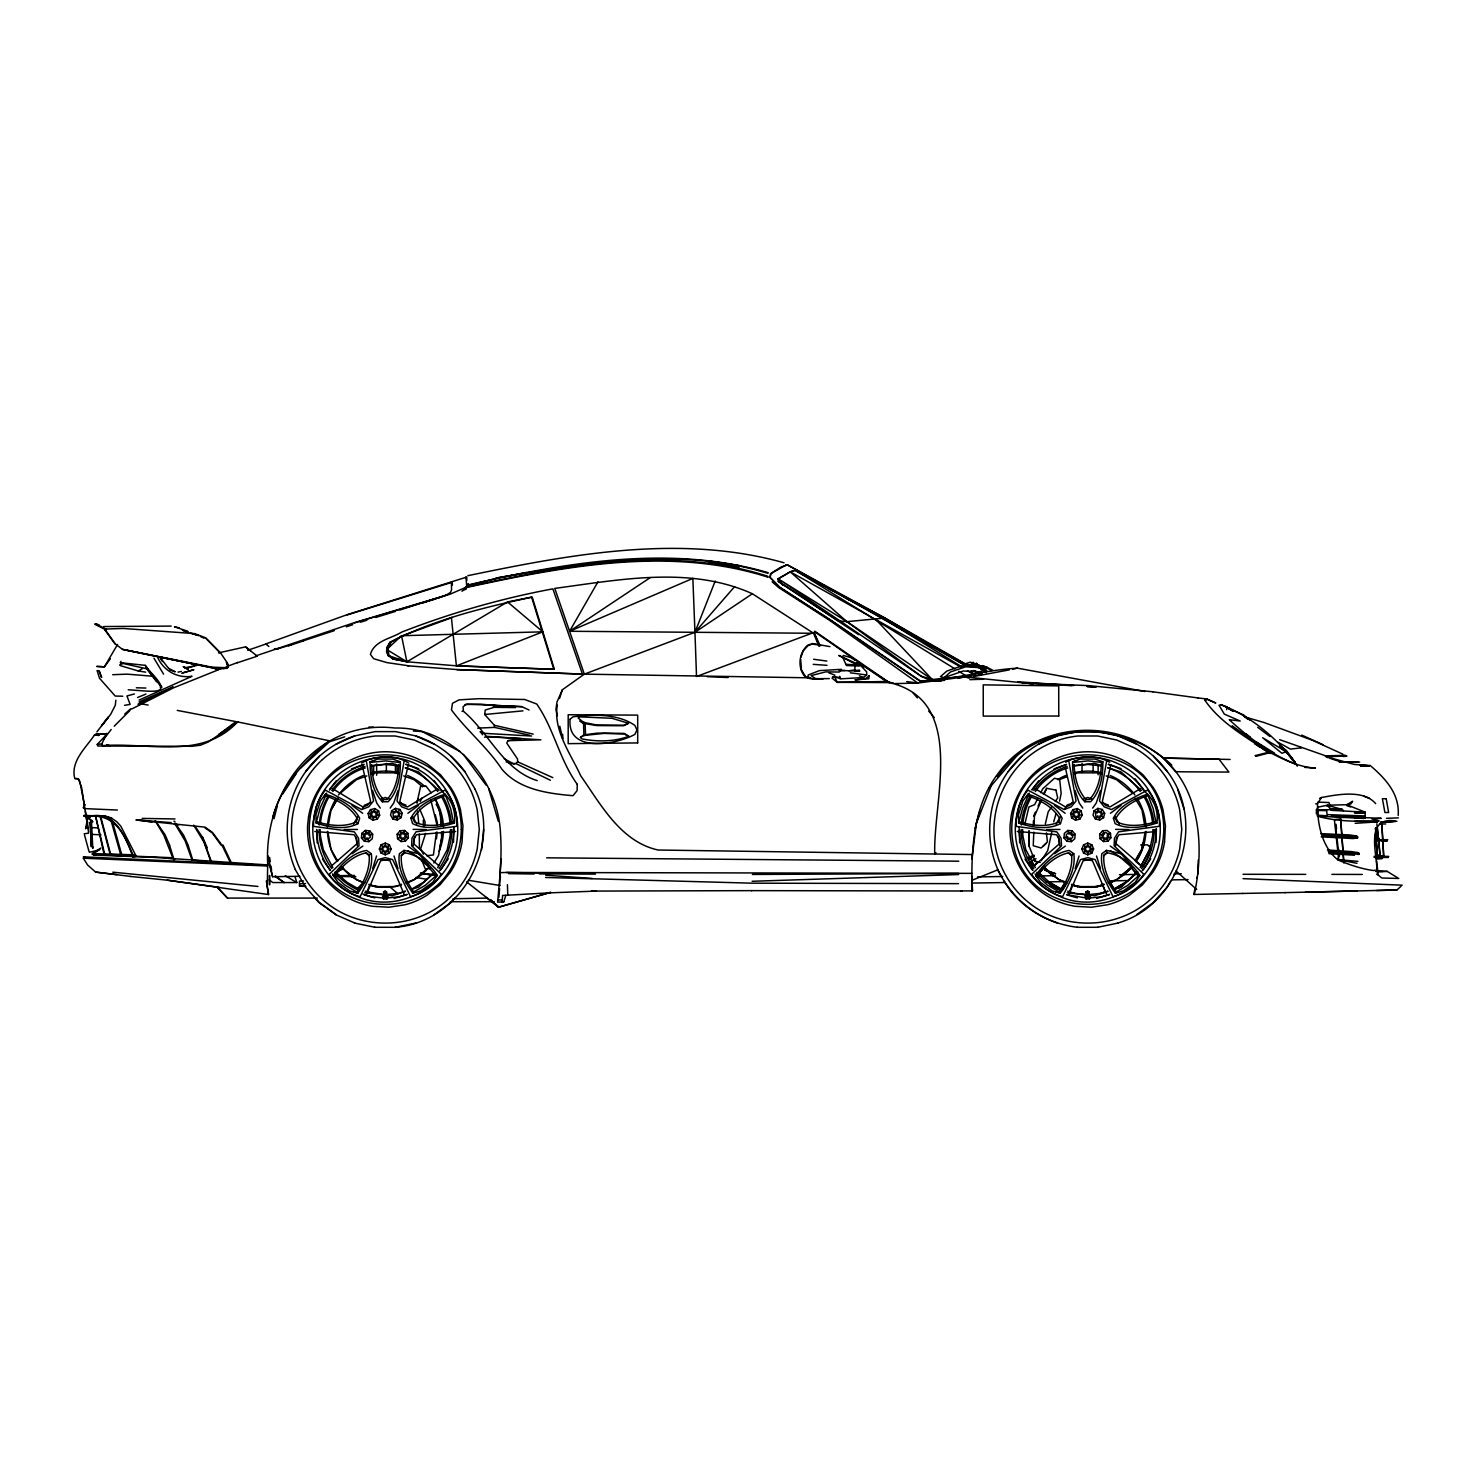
<?xml version="1.0" encoding="UTF-8"?>
<svg xmlns="http://www.w3.org/2000/svg" width="1476" height="1476" viewBox="0 0 1476 1476"><rect width="100%" height="100%" fill="white"/><g stroke="black" fill="none" stroke-linecap="round" stroke-linejoin="round"><path stroke-width="1.5" d="M385.273 847.021L385.273 843.091L381.103 844.807L379.369 848.995L381.103 853.091L385.273 854.807L389.369 853.091L391.085 848.995L389.369 844.807L385.273 843.091M395.42 773.442L395.42 764.42M842.538 656.802L846.412 665.528L859.327 666.063L838.811 655.436L859.143 664.79M972.038 890.914L972.057 882.759M1087.775 847.021L1087.775 843.091L1083.587 844.807L1081.871 848.995L1083.587 853.091L1087.775 854.807L1091.871 853.091L1093.587 848.995L1091.853 844.807L1087.775 843.091M1316.334 813.866L1316.426 809.881L1318.419 807.058L1327.311 805.232L1346.813 804.697L1350.817 803.977L1352.625 801.247L1346.758 804.752L1365.152 812.151L1365.152 817.962L1363.344 818.405L1317.681 816.173M1365.152 817.962L1363.344 818.405L1365.152 815.951L1327.053 814.604L1326.684 810.601L1317.791 810.509L1317.422 816.136C1336.592 821.8 1357.477 821.099 1377.403 821.874L1378.75 820.767L1371.96 818.959L1381.204 818.313L1331.131 816.228L1343.308 815.951L1343.215 817.501M317.008 830.213C316.657 844.512 321.713 858.94 330.458 870.231M453.556 828.885C454.054 843.848 448.962 859.032 439.682 870.766M1019.492 830.213C1019.16 844.512 1024.215 858.94 1032.96 870.231M1156.04 828.885C1156.538 843.848 1151.465 859.032 1142.166 870.766M1338.769 860.397L1334.378 819.678L1340.651 818.774L1343.677 860.895M269.757 875.545L269.573 884.825L269.315 875.545M505.844 895.305L503.833 901.799L497.615 902.168C499.608 879.604 502.117 857.002 500.53 834.309C498.556 778.535 452.523 726.838 394.885 728.019C317.156 718.794 263.817 790.933 267.691 863.829L267.304 886.725L268.558 894.548L167.526 880.194L130.626 876.467M453.501 842.445L453.981 826.874M1156.003 842.445L1156.409 829.106M499.7 885.083L500.161 872.648L506.434 872.464L971.891 873.368C972.057 838.589 976.263 801.855 998.145 773.442C1032.573 725.38 1105.044 717.299 1152.498 750.195C1199.803 780.453 1205.302 843.792 1194.287 894.456M1033.274 825.158L1033.458 820.638M1197.737 874.29L1198.272 860.01M1046.392 832.907L1047.425 841.91L1041.17 847.999L1033.255 845.73L1033.809 832.132M1034.067 825.342L1034.436 816.283L1041.447 800.306M546.84 892.998L502.615 895.452L502.061 902.26L503.833 901.799M386.122 891.873L386.398 895.415L384.849 891.153L386.546 891.873L386.177 896.873L384.369 896.873L384 891.873L385.273 897.592M1086.871 896.873L1086.502 891.873L1087.775 891.153L1089.048 891.873L1089.325 895.415L1088.679 896.873L1086.871 896.873L1086.225 895.415M451.398 582.485L347.229 614.92M452.246 582.227L452.376 585.031M971.928 858.94L976.356 823.221L991.983 783.793M500.973 858.829L500.253 871.56M1398.842 878.46L1381.757 877.999L1378.123 874.917C1377.2 856.301 1363.473 814.383 1396.923 821.32M1375.318 838.22L1375.761 831.32M453.593 822.741L450.678 808.663L445.051 794.217C432.007 798.35 417.228 805.416 410.9 818.202L412.616 823.645C425.346 830.102 441.342 827.28 454.405 823.018A33.8 33.321 72 0 0 445.051 794.217M1156.095 822.741L1153.18 808.663L1147.553 794.217C1134.509 798.35 1119.73 805.416 1113.402 818.202L1115.118 823.645C1127.848 830.102 1143.845 827.28 1156.907 823.018A33.8 33.321 72 0 0 1147.553 794.217M800.712 659.458L801.413 669.883L805.398 676.34M398.815 764.513C398.372 776.856 395.531 790.25 387.007 799.568L383.465 799.568C375.052 790.195 372.063 776.837 371.638 764.513M498.888 897.408L499.571 888.607M500.401 877.593L500.161 872.648M1375.669 803.608C1363.51 789.549 1338.252 794.383 1321.518 797.52L1317.533 803.516C1317.201 823.165 1321.795 847.095 1338.031 860.01C1349.544 864.807 1361.37 868.94 1373.769 870.563L1375.318 870.102M361.472 837.907L361.841 833.368L365.292 830.453L369.738 830.822L372.653 834.272L372.284 838.737L368.926 841.634L364.387 841.265L361.472 837.907L365.218 836.707M1063.975 837.907L1064.344 833.368L1067.794 830.453L1072.24 830.822L1075.137 834.272L1074.786 838.737L1071.428 841.634L1066.89 841.265L1063.975 837.907L1067.72 836.707M395.125 927.297C459.589 922.685 503.021 847.63 475.124 789.402M481.563 849.899L483.648 829.457M526.674 572.504L495.973 578.131C585.031 562.707 679.403 546.175 767.871 573.315L768.24 572.688C669.993 544.035 564.939 562.762 467.357 585.123L467.172 586.304M115.866 700.233L115.312 705.214L110.682 714.31L96.973 731.745M436.416 832.224L433.409 854.991L426.675 855.674M1164.546 842.095L1165.45 825.914L1162.996 809.844A74.538 74.538 0 0 0 1153.18 787.501L1143.107 774.863L1130.468 764.513A77.324 77.324 0 0 0 1100.321 752.797C1070.672 747.742 1039.049 761.579 1022.739 786.856A77.324 77.324 0 0 0 1011.005 817.021L1010.101 825.102A80.571 80.571 0 0 0 1012.554 849.272C1017.315 867.74 1029.233 884.05 1045.082 894.604A77.324 77.324 0 0 0 1075.248 906.319L1091.41 907.223L1107.498 904.77A74.538 74.538 0 0 0 1129.841 894.954L1142.461 884.88L1152.83 872.242A77.324 77.324 0 0 0 1164.546 842.095M436.472 838.792L437.247 832.132M533.205 734.107L494.405 725.306L484.681 714.495L485.235 710.03L494.146 707.318L515.493 707.576L480.696 704.126L464.94 704.55M404.258 760.417L396.989 800.933L401.712 806.837L408.889 809.568L445.143 790.029C453.261 800.121 457.652 813.35 456.859 826.283L416.066 831.818L411.988 838.183L411.619 845.822L441.324 874.253C434.313 885.176 423.095 893.386 410.531 896.688L392.634 859.622L385.273 857.63L378.004 859.622L360.107 896.688C347.543 893.349 336.251 885.213 329.222 874.253L359.019 845.822L358.576 838.276L354.388 831.91L313.595 826.375C312.949 813.424 317.137 800.14 325.403 790.121L361.657 809.568L368.742 806.837L373.557 800.933L366.196 760.417C379.812 755.398 396.306 755.122 408.797 763.147M1106.76 760.417L1099.491 800.933L1104.214 806.837L1111.391 809.568L1147.645 790.029C1155.763 800.121 1160.154 813.35 1159.361 826.283L1118.568 831.818L1114.491 838.183L1114.122 845.822L1143.826 874.253C1136.815 885.176 1125.598 893.386 1113.033 896.688L1095.137 859.622L1087.775 857.63L1080.506 859.622L1062.609 896.688C1050.045 893.349 1038.753 885.213 1031.724 874.253L1061.521 845.822L1061.06 838.276L1056.89 831.91L1016.097 826.375C1015.451 813.424 1019.639 800.14 1027.905 790.121L1064.159 809.568L1071.244 806.837L1076.059 800.933L1068.698 760.417C1081.779 755.583 1097.48 755.159 1109.786 762.243M106.789 733.295L101.789 743.922L102.711 745.638C148.523 742.133 201.935 760.158 237.599 721.93L329.351 740.749C304.665 760.841 281.252 785.49 272.839 817.058M373.004 820.195L377.376 819.106L379.646 815.287L378.649 810.933L374.83 808.571L370.476 809.66L368.114 813.479L369.111 817.833L373.004 820.195L373.613 816.32M1075.506 820.195L1079.878 819.106L1082.148 815.287L1081.152 810.933L1077.332 808.571L1072.96 809.66L1070.598 813.479L1071.613 817.833L1075.506 820.195L1076.115 816.32M374.221 812.446L374.83 808.571M1076.724 812.446L1077.332 808.571M370.107 761.782C369.923 775.527 372.339 791.634 382.376 801.763L388.096 801.763C398.133 791.634 400.531 775.527 400.365 761.782L392.542 759.051L377.911 759.051L370.107 761.782L371.472 762.336M1072.609 761.782C1072.425 775.527 1074.823 791.634 1084.878 801.763L1090.598 801.763C1100.635 791.634 1103.033 775.527 1102.849 761.782L1095.044 759.051L1080.414 759.051L1072.609 761.782L1073.956 762.336M413.151 845.859L414.664 837.15M1115.653 845.859L1117.148 837.15M1195.025 887.777L1193.881 894.456L1243.05 893.441M1197.091 878.183L1197.368 876.652M328.281 825.379L331.048 810.01L337.727 798.387L331.048 810.01M439.479 849.512L442.634 831.947M1142.793 842.925L1141.612 849.512L1136.04 859.143M1145.136 831.947L1141.963 849.512L1135.284 861.061M580.455 737.465L583.813 734.919L597.356 733.111L624.145 733.388L628.776 736.284C614.016 741.856 597.337 741.875 582.005 738.923L580.455 737.465L583.906 735.38L583.537 722.299L578.094 717.945L579.81 716.856L611.968 718.295L628.518 723.295L623.702 725.749L596.894 725.565L583.371 723.388L579.644 721.026M85.626 828.811L87.638 817.778L85.793 815.139M87.767 822.114L86.715 827.907L86.973 826.468L86.014 826.671M1356.979 863.294L1338.086 859.659L1338.917 855.213L1337.145 839.161M1051.742 832.409L1047.702 850.637L1041.318 860.674M441.767 838.46L438.501 855.526L433.87 863.017M1059.602 801.117L1061.152 793.405L1059.694 779.586L1054.51 778.221L1042.776 788.756L1040.746 792.741M1150.265 845.231L1149.343 849.715L1141.132 865.766M417.874 798.922L416.952 803.11L420.605 786.321L425.789 785.859L431.176 792.76M494.146 707.318L494.423 706.045L491.508 705.214L521.858 706.672L529.035 710.03M316.141 823.018L315.956 814.752L320.421 800.841L325.495 794.217C338.613 798.313 353.207 805.601 359.664 818.294L357.93 823.645C345.31 830.268 329.111 827.446 316.141 823.018L320.144 808.018L326.048 794.937M1018.643 823.018L1018.458 814.752L1022.923 800.841L1027.997 794.217C1041.097 798.313 1055.709 805.601 1062.167 818.294L1060.432 823.645C1047.812 830.268 1031.613 827.446 1018.643 823.018L1022.647 808.018L1028.551 794.937M1024.879 824.014L1028.901 807.021L1034.621 804.66L1037.683 798.7M1045.34 823.922L1048.163 811.929L1051.742 806.689M391.638 810.748L390.55 815.103L392.911 819.014L397.265 820.01L401.085 817.649L402.173 813.294L399.811 809.475L395.457 808.387L391.638 810.748L394.775 813.055M1094.14 810.748L1093.033 815.103L1095.395 819.014L1099.768 820.01L1103.587 817.649L1104.675 813.294L1102.314 809.475L1097.941 808.387L1094.14 810.748L1097.277 813.055M273.983 818.737L277.23 806.099M408.28 765.121L399.811 801.486L402.893 805.213L407.524 806.929L437.708 788.793M1110.782 765.121L1102.314 801.486L1105.395 805.213L1110.026 806.929L1140.21 788.793M218.079 668.702L217.71 670.067L173.467 687.871L131.678 709.034M975.009 828.35L979.953 810.711M1053.698 821.837L1056.06 813.553M385.273 892.962L388.096 896.227L387.007 898.958L383.557 898.958L384.701 894.954M1090.58 896.227L1089.491 898.958L1086.041 898.958L1087.203 894.954M372.653 868.608L376.565 855.988M1075.155 868.608L1079.048 855.988M423.464 854.18L420.605 848.995L425.605 833.368M317.045 821.929C329.591 825.527 343.945 827.556 356.196 822.021L357.303 818.645C350.679 806.985 337.801 800.25 325.587 795.767L325.495 794.217M1019.547 821.929C1032.093 825.527 1046.447 827.556 1058.698 822.021L1059.786 818.645C1053.181 806.985 1040.303 800.25 1028.089 795.767L1027.997 794.217M400.992 841.541L405.439 841.172L408.354 837.815L407.985 833.368L404.627 830.453L400.088 830.73L397.173 834.18L397.542 838.645L400.992 841.541L402.192 837.851M557.356 705.104C552.836 730.159 570.769 753.941 580.732 775.804C601.009 804.826 620.769 841.8 658.111 850.028L972.241 854.567M559.496 698.535L562.356 689.772L584.33 674.145L694.956 632.281L752.354 593.758L813.608 633.278L818.848 646.064M1103.495 841.541L1107.941 841.172L1110.856 837.815L1110.487 833.368L1107.129 830.453L1102.572 830.73L1099.675 834.18L1100.044 838.645L1103.495 841.541L1104.694 837.851M403.409 834.161L404.627 830.453M398.003 790.49L393.723 803.036L390.181 808.11M1100.487 790.49L1096.225 803.036L1092.683 808.11M985.267 671.34L986.817 667.152L982.462 665.621L980.82 669.698L986.245 672.669M367.137 891.449L369.314 885.766M366.103 895.249L380.55 860.895L385.273 859.622L389.996 860.803L404.516 895.231M800.859 657.263L803.405 650.621L807.925 645.713L810.951 644.625M1069.657 891.449L1071.853 885.766M1068.606 895.249L1083.052 860.895L1087.775 859.622L1092.498 860.803L1107.018 895.231M715.196 581.046L694.956 632.281L696.524 676.506L815.066 632.005L813.608 633.278L569.588 631.267L554.773 588.389C619.514 579.773 690.399 565.677 752.354 593.758M128.227 689.772C156.216 691.506 175.164 696.358 147.508 668.979L122.877 663.425L120.423 662.706L120.958 661.34M181.345 671.432L178.024 672.115M562.356 689.772L557.005 701.949L555.917 709.495L557.375 715.786M1044.067 794.309L1046.705 788.313L1055.967 790.121M1033.624 816.117L1035.377 812.114M1038.034 806.117L1039.787 802.114M1043.329 794.125L1046.705 788.313M84.87 804.697L83.523 807.686L84.63 808.608L117.397 810.047M84.704 804.697L83.339 807.686L84.409 808.608M466.767 580.677L466.785 577.042L347.229 614.643L265.662 643.997L268.909 646.451M386.177 896.873L386.546 891.873M1088.679 896.873L1089.048 891.873M451.398 617.466L456.398 665.879L554.349 669.255L532.227 597.116C483.704 607.356 434.516 619.569 390.162 642.078L386.712 649.532L388.077 655.529L392.985 659.071L406.896 661.801L457.246 665.879M333.225 875.526C341.067 864.29 352.598 852.611 366.657 850.453L371.288 853.718C373.446 867.796 365.974 882.279 357.745 893.238L349.757 890.969L337.949 882.334L333.225 875.526L334.665 875.877C342.616 865.582 353.096 855.545 366.196 852.814L369.111 854.899C370.439 868.22 364.314 881.301 356.934 892.058L357.745 893.238M1035.728 875.526C1043.569 864.29 1055.1 852.611 1069.159 850.453L1073.79 853.718C1075.949 867.796 1068.476 882.279 1060.248 893.238L1052.259 890.969L1040.451 882.334L1035.728 875.526L1037.167 875.877C1045.119 865.582 1055.598 855.545 1068.698 852.814L1071.594 854.899C1072.923 868.22 1066.816 881.301 1059.436 892.058L1060.248 893.238M487.154 736.764L521.139 738.553L507.947 740.657L506.766 743.111L517.486 758.904L517.67 761.819L515.77 763.535L511.858 763.627L506.139 761.856M382.376 801.763L383.465 799.568M1084.878 801.763L1085.949 799.568L1089.491 799.568C1098.587 789.678 1101.041 775.361 1101.483 762.336L1102.849 761.782M454.405 823.018L453.409 821.837C440.918 825.398 426.49 827.556 414.35 821.929L413.262 818.553C419.811 806.837 432.708 800.103 444.959 795.675M1156.907 823.018L1155.911 821.837C1143.42 825.398 1128.992 827.556 1116.834 821.929L1115.745 818.553C1122.313 806.837 1135.21 800.103 1147.461 795.675M117.563 644.458L104.427 666.801L96.881 666.432L104.427 666.801L110.405 658.702M367.985 834.346L369.738 830.822M1070.469 834.346L1072.24 830.822M1066.89 841.265L1068.698 837.815M364.387 841.265L366.196 837.815M465.475 577.946L465.973 577.042L466.619 585.216M420.143 801.523L422.136 797.852M598.001 581.765L569.588 631.267L584.33 674.145L809.328 677.816M1170.523 881.356L1167.055 887.334L1153.236 902.592L1136.612 914.677M1173.9 875.397L1176.224 871.43M305.698 771.597C285.403 799.697 281.584 837.796 295.348 869.53M353.502 824.125L357.93 816.523M362.358 808.903L364.572 805.103L370.79 802.815M1056.004 824.125L1060.432 816.523M1064.86 808.903L1067.074 805.103L1073.273 802.815M103.873 739.015L111.18 729.495M1062.462 890.01L1065.414 884.973M357.653 890.194L359.959 886.467M1060.192 890.194L1064.786 882.74M390.162 642.078L386.896 647.263L386.546 651.709L388.077 655.529L406.896 661.801L507.541 601.931L531.6 597.116L553.795 669.255L456.398 665.879L542.799 631.82L507.541 601.931M412.893 893.238L413.704 891.965C406.287 881.209 400.07 868.146 401.435 854.807L404.35 852.722C417.985 854.825 430.106 863.921 437.339 875.434L432.689 882.334L420.789 890.877L412.893 893.238C404.682 882.224 397.192 867.796 399.369 853.718L404 850.361L418.52 853.718L428.612 864.715M1115.395 893.238L1116.207 891.965C1108.79 881.209 1102.572 868.146 1103.937 854.807L1106.852 852.722C1120.468 854.825 1132.609 863.921 1139.823 875.434L1135.192 882.334L1123.291 890.877L1115.395 893.238C1107.185 882.224 1099.694 867.796 1101.852 853.718L1106.483 850.361L1121.022 853.718L1131.114 864.715M94.261 854.29L93.708 855.121L152.655 857.298L267.599 864.918M282.599 794.143L296.344 773.479M100.866 848.036L92.25 853.571L132.194 854.752C122.36 828.848 112.932 812.944 83.8 816.32M440.734 869.881L448.224 858.774M1143.236 869.881L1150.726 858.774M1055.303 801.431L1057.702 797.944L1055.875 790.029M392.911 819.014L395.199 815.804M1095.395 819.014L1097.701 815.804M332.856 791.487C340.495 780.324 352.266 771.782 365.236 767.963M437.689 867.611L447.228 849.715L450.051 836.283A64.907 64.907 0 0 0 450.401 829.512M1035.359 791.487C1042.997 780.324 1054.768 771.782 1067.738 767.963M1140.192 867.611L1149.73 849.715L1152.553 836.283A64.907 64.907 0 0 0 1152.904 829.512M329.665 789.992C337.653 778.166 349.849 768.922 363.539 764.826M397.505 812.63L399.811 809.475M1032.167 789.992C1040.137 778.166 1052.333 768.922 1066.041 764.826M1100.007 812.63L1102.314 809.475M94.427 735.103L99.04 735.38L94.427 735.103C85.922 747.705 71.254 760.417 74.427 777.169M108.228 717.115L101.512 725.749M324.037 796.634L326.768 793.11M329.499 789.586L336.307 780.767M1026.54 796.634L1029.27 793.11M1032.001 789.586L1038.809 780.767M101.696 725.749L108.431 717.115M177.249 710.399L237.599 721.93L208.43 741.93L200.441 745.195L191.991 746.284L97.803 746.007L97.25 744.457L106.604 734.476L96.051 733.572M197.507 665.159L186.88 668.167L183.172 666.617L188.374 669.421L184.537 667.89L193.909 666.027M839.512 678.056L840.416 678.333L839.696 676.34M1038.182 874.216L1043.827 867.556M463.538 590.031L465.623 587.577M989.252 787.981L1021.226 750.73M1087.775 892.962L1084.952 896.227L1086.041 898.958M734.642 586.581L694.956 632.281L692.853 578.408L569.588 631.267L650.16 577.67M844.715 670.436L839.014 670.528L859.862 670.971L854.604 670.694L855.139 666.063M322.321 759.605C298.078 781.966 286.639 816.634 293.337 848.995A93.966 93.966 0 0 0 338.318 910.858C367.007 927.168 403.557 927.186 432.247 910.858A93.966 93.966 0 0 0 477.209 848.995L479.294 829.364L477.209 809.937A93.966 93.966 0 0 0 432.247 748.074L414.35 740.066L395.088 735.989L375.476 735.989A93.966 93.966 0 0 0 322.469 759.568M1024.824 759.605C1000.58 781.966 989.141 816.634 995.839 848.995A93.966 93.966 0 0 0 1040.82 910.858C1069.51 927.168 1106.059 927.186 1134.749 910.858A93.966 93.966 0 0 0 1179.711 848.995L1181.796 829.364L1179.711 809.937A93.966 93.966 0 0 0 1134.749 748.074L1116.852 740.066L1097.591 735.989L1077.96 735.989A93.966 93.966 0 0 0 1024.971 759.568M319.333 756.339L305.624 771.597A97.951 97.951 0 0 1 354.849 735.897L375.015 731.616L395.531 731.616L415.697 735.897A97.951 97.951 0 0 1 464.848 771.597L475.217 789.402M1008.145 771.597L1021.872 756.339M450.715 902.592L455.309 897.5M114.224 726.192L129.98 710.417M997.37 776.837C1037.001 719.033 1123.457 718.535 1171.852 765.195M386.638 847.593L389.369 844.807M1089.122 847.593L1091.853 844.807M935.913 852.667L934.732 853.848C933.201 798.848 966.688 700.491 889.29 682.595L837.243 682.336L831.966 678.056M1363.344 818.405L1365.245 816.505L1354.544 817.778M381.103 853.091L383.871 850.361M1083.587 853.091L1086.373 850.361M356.86 889.013L361.62 884.475M401.527 635.732L386.712 649.532L406.896 661.801L401.527 635.732L542.799 631.82M1042.868 846.504L1046.097 843.497M300.532 768.166L329.369 741.838L344.701 736.838M1376.573 890.545L1396.923 889.991L1401.019 886.264M976.78 666.691L961.983 665.879L946.854 671.063L940.415 676.691L944.234 677.613L950.489 671.967L965.71 666.801L978.403 667.539M1122.332 885.6L1127.479 880.969M1134.306 874.788L1137.738 871.707M1136.428 873.257L1121.022 887.15L1114.454 889.29M436.047 875.711L425.328 885.323L412.893 892.408M1138.55 875.711L1127.83 885.323L1115.395 892.408M1136.188 873.165L1126.022 882.242L1114.306 889.05M124.777 714.033L130.774 708.757M341.067 792.575L356.436 779.715L366.878 775.896M427.745 868.275L414.092 879.696L405.734 882.759M1123.052 873.976L1131.575 866.855A58.044 58.044 0 0 1 1123.568 874.696M1131.944 866.855L1116.594 879.696L1108.236 882.759M148.153 670.602L161.954 687.244M401.306 855.729L404.682 852.907M1103.808 855.729L1107.185 852.907M331.879 865.582L357.026 843.719L356.657 838.811L354.019 834.733L314.775 831.468M1033.993 865.582L1038.735 861.726M1034.381 865.582L1059.51 843.719L1059.159 838.811L1056.521 834.733L1017.278 831.468M464.903 587.854L465.807 587.134C563.703 565.917 669.772 544.718 767.705 576.23L768.147 577.227C669.753 545.659 563.279 566.526 464.903 587.854L465.457 589.57M839.973 678.886L863.497 677.521L866.67 674.975L866.67 671.875L860.047 664.883M138.947 704.679L140.22 703.683L148.135 705.048M407.893 813.294L418.52 805.398M1110.395 813.294L1121.022 805.398M236.234 722.576L220.072 734.476L235.053 723.48M375.494 813.239L378.649 810.933M1077.978 813.239L1081.152 810.933M220.145 734.568L237.599 721.93L234.868 722.391L218.891 734.476L237.599 721.93M434.092 914.677L450.789 902.592M369.111 817.833L372.303 815.527M1071.613 817.833L1074.805 815.527M352.026 853.718L362.838 846.08M1054.528 853.718L1065.34 846.08M461.914 591.212L466.268 588.389L468.353 583.758L465.807 587.393L450.014 594.219L354.351 622.651L256.049 655.805M1030.359 857.667L1034.233 855.268M99.907 849.29L92.25 854.475L172.729 857.74L163.818 835.121L155.294 821.043M1028.606 859.752L1034.344 856.246M1030.414 861.763L1034.233 859.475M361.657 763.147L366.196 760.417M1065.672 762.243L1068.698 760.417M1030.1 862.15L1035.967 858.681M411.804 889.05L423.52 882.242L433.686 873.165L418.52 887.15L411.952 889.29M1113.9 889.05L1125.616 882.242M384.424 895.692L383.575 891.873L385.273 891.153L386.823 895.415M1086.945 895.692L1086.096 891.873L1087.369 891.153L1088.642 891.873L1088.919 895.415M120.331 665.621L138.246 670.971L142.342 668.702M369.111 854.899L371.288 853.718M1071.594 854.899L1073.79 853.718M404.535 835.121L407.985 833.368M1107.018 835.121L1110.487 833.368M397.542 838.645L401.048 836.874M1100.044 838.645L1103.55 836.874M137.951 704.218L173.024 687.152M119.685 664.975L122.877 663.425M339.056 869.53L343.133 867.574M335.421 872.574L343.724 868.663M1204.637 700.325L1206.999 699.218L1215.468 702.945M139.039 701.949L172.932 686.875M335.956 744.255L354.757 735.897M1038.495 744.255L1057.296 735.897M1117.812 923.035C1179.896 905.323 1206.722 822.593 1167.35 771.597A97.951 97.951 0 0 0 1118.199 735.897L1098.033 731.616L1077.498 731.616L1057.333 735.897A97.951 97.951 0 0 0 1008.182 771.597C987.924 799.697 984.068 837.796 997.831 869.53M1319.618 798.332L1321.518 797.52M787.409 564.957L796.376 569.865L790.103 571.858L778.11 578.85L778.332 581.396L838.479 620.916L846.929 621.654L884.844 618.02L967.463 665.122M137.582 697.502L145.939 694.052M139.131 700.048L192.009 676.248C177.526 678.628 163.67 670.75 157.655 657.447L159.74 656.802M966.042 665.805L884.844 618.02L787.557 564.957L781.228 566.95L771.21 573.223L770.048 577.503L779.66 587.3L830.84 620.381L919.806 680.971M785.859 565.142L770.324 573.961L770.158 577.503L779.789 587.3L831.136 620.381L920.36 680.971L944.603 680.418M966.116 666.063L796.542 569.865L790.269 571.858L778.239 578.85L782.87 585.4M972.739 879.973L997.905 869.788M1027.278 857.907L1033.587 855.36M796.542 569.865L794.697 570.05L883.331 618.647L884.844 618.02L810.73 578.574M398.981 762.336L400.365 761.782M628.518 723.295L623.702 725.214L596.894 725.03L583.537 722.391L585.086 722.576L585.548 735.196L583.906 735.472L604.071 733.388L624.237 734.015L628.776 736.284M438.095 598.204L446.877 594.846M218.466 652.909L244.942 646.986M218.263 669.698L222.175 668.241M226.086 666.801L237.802 662.429M247.765 650.27L267.082 643.628M381.122 799.014L385.254 797.483L389.406 799.014M1083.624 799.014L1087.757 797.483L1091.889 799.014M452.246 617.466L402.524 635.732L391.214 642.078L387.764 649.532L389.129 655.529L394.018 659.071L407.874 661.801M371.048 774.365L375.236 772.834L395.291 772.834L399.461 774.365M401.564 884.29L395.291 886.596L374.83 886.596M1058.919 779.715L1067.277 776.653M1073.55 774.365L1077.72 772.834L1097.793 772.834L1101.963 774.365M1097.424 886.596L1103.697 884.29M1109.952 882.002L1114.14 880.471M1104.048 884.29L1097.775 886.596L1077.369 886.596M237.249 662.798L257.322 656.174M351.509 768.904L364.111 764.328M370.402 762.04L374.609 760.509M1054.012 768.904L1066.613 764.328M1072.904 762.04L1077.093 760.509M98.818 850.028L89.335 852.298M267.599 866.006L83.339 858.202L87.601 865.01L95.608 872.095L130.903 876.467M944.234 677.613L963.348 670.971L981.891 672.336L971.097 670.768M484.534 737.28L487.172 736.376L540.843 739.827L507.947 740.657M288.521 645.842L303.502 640.898M346.306 626.82L352.727 624.717M291.473 644.698L277.304 648.905M302.193 641.174L334.388 630.621M368.945 835.49L372.653 834.272M1071.447 835.49L1075.137 834.272M405.402 891.412L392.265 895.692L364.738 892.777M1100.93 893.552L1105.321 892.131M1114.066 889.29L1120.635 887.15M1107.886 891.412L1094.768 895.692L1067.24 892.777M405.31 891.153L398.815 893.238L384.849 894.696M1100.912 893.238L1105.247 891.836M1107.812 891.153L1101.317 893.238L1087.775 894.696L1073.845 893.238M987.167 671.156L973.404 665.067L966.891 665.621L963.256 664.44L970.322 662.17L984.529 667.798L983.625 669.883L971.669 664.661M407.007 894.29L399.166 896.781L386.952 898.017M1109.509 894.29L1101.668 896.781L1089.454 898.017M95.608 872.095L116.899 874.641M422.763 602.964L435.9 598.887M360.292 622.245L366.897 620.215M375.679 617.485L395.457 611.378M399.848 610.031L446.01 595.123L450.457 592.485L451.545 589.939L451.435 581.858M105.091 630.363L106.087 629.09M966.891 665.621L973.957 663.425L985.986 668.259M354.535 622.909L437.394 598.112M394.092 898.441L406.896 894.696M1096.576 898.441L1109.399 894.696M181.714 673.24L193.891 669.698L182.821 672.798M486.047 897.334L498.556 907.168L550.788 892.316L498.796 907.168L466.619 881.892M1215.744 702.945L1207.313 699.218L1204.951 700.325C1220.578 723.074 1246.168 737.041 1268.474 752.28L1255.043 755.638M134.408 693.96L126.954 695.952L130.128 704.403L124.574 705.307M437.339 875.434L435.955 875.785L427.431 865.803L416.712 856.357L407.985 850.803M1139.823 875.434L1138.457 875.785L1129.933 865.803L1119.214 856.357L1110.487 850.803M1255.855 756.358L1269.028 752.908M466.988 585.677L499.146 577.67M973.717 676.506L1009.289 669.883M226.677 667.705L211.954 667.152L122.453 649.348L115.276 643.905L104.907 629.459M106.014 630.086L104.648 629.459L114.999 643.905M1144.989 691.506L1017.481 668.167C984.824 670.012 953.182 679.79 920.36 680.971M1320.669 833.608L1349.71 834.955L1356.333 835.951L1357.699 837.759L1353.16 838.571L1321.186 836.855M467.874 575.677C570.788 554.312 680.528 533.666 784.014 562.78M415.697 923.035L395.457 927.297L374.59 927.297M1097.646 927.297L1118.199 923.035M1017.481 668.167L1012.61 669.163M957.758 678.333L970.747 675.694M133.191 855.324L110.183 854.475L100.202 816.689M1315.706 803.885L1317.533 803.516M112.693 674.698L127.157 674.145L153.061 676.248M132.563 857.113L136.29 856.394L120.847 826.228L116.752 821.689L111.844 818.405L104.206 816.136L83.8 815.416M124.187 649.809L211.677 667.705L226.492 668.425L228.319 666.986L227.488 663.167M529.497 735.196L494.515 727.391L477.652 728.129M101.789 743.922L97.25 744.457M961.319 677.336L981.909 674.514M398.299 813.903L402.173 813.294M1100.782 813.903L1104.675 813.294M84.15 833.774L88.412 833.22L88.505 831.671L81.531 787.169L78.32 778.811L74.612 778.442L78.191 778.811L79.815 781.357L84.409 805.066M1345.595 755.361L1325.061 755.823L1333.308 756.45M225.404 668.167L218.356 667.982M1357.699 852.575L1359.156 854.29L1357.883 854.475L1357.699 852.575L1351.26 851.578L1327.422 849.991M854.604 670.694L859.327 670.067M1021.927 682.724L964.769 676.875L917.814 683.056L895.471 683.609L898.017 683.775M462.006 711.395L463.372 711.211C489.22 733 503.058 769.955 537.209 780.62M848.792 670.75L855.324 669.883M1343.455 756.542L1346.961 756.099L1325.983 756.635M131.844 855.287L135.386 854.844M1341.555 755.915L1344.784 755.546M583.813 734.919L585.455 734.753M371.731 765.878L385.273 764.42L398.815 765.878M1074.233 765.878L1087.775 764.42L1101.317 765.878M371.103 765.657L392.265 763.424L398.834 765.546M1073.587 765.657L1094.768 763.424L1101.336 765.546M785.638 565.142L787.557 564.957M371.38 762.336L385.642 760.878L399.904 762.52M1073.882 762.336L1088.144 760.878L1102.406 762.52M794.512 570.05L796.376 569.865M963.256 664.44L967.536 664.015M961.448 667.355L790.269 571.858L846.929 621.654L921.172 676.248L932.242 679.514L846.929 621.654L778.239 578.85L921.172 676.248L927.076 678.96L932.242 679.514L966.54 676.156L958.754 671.266M484.681 714.495L522.947 710.86M1385.41 822.04L1393.805 821.412M1316.426 809.881L1342.385 809.512L1343.474 810.97L1365.152 812.151L1354.451 812.778L1365.152 813.331M1355.152 823.313L1377.403 821.874M1384.672 822.224L1395.65 821.505M858.054 664.975L846.412 664.348M1386.462 818.313L1398.381 817.87M226.4 667.429L227.95 667.337L227.488 664.071M455.678 831.468L416.527 834.733L413.889 838.811L413.612 843.719L438.667 865.526M1156.151 831.56L1119.029 834.733L1116.391 838.811L1116.114 843.719L1141.169 865.526M303.502 880.932L299.499 881.098L299.499 886.098L305.79 886.449M299.499 883.81L305.514 883.589M299.499 886.098L305.514 885.858M546.434 892.998L596.433 891.08L591.544 890.711M430.42 868.608L425.217 868.792L421.841 860.434M107.084 628.997L123.264 628.462L194.684 633.628L205.681 637.817L220.68 653.075L226.953 662.337L228.319 666.986L226.769 668.333L228.042 666.617L226.308 662.429M752.151 881.283L958.625 874.548M969.824 679.661L983.57 679.237M1376.167 858.663L1382.219 858.479L1376.259 858.663M1326.961 806.247L1331.389 806.117M1356.997 890.987L1284.913 892.629M274.425 648.72L278.687 648.628M1354.617 821.32L1378.75 820.767M1387.219 871.375L1376.038 871.486L1387.219 871.375L1397.661 877.833M1305.356 892.168L1396.923 889.991M453.003 898.755L487.523 898.091M1242.663 893.441L1285.282 892.629M893.829 683.24L886.301 681.506L837.243 682.336L834.383 676.192M829.272 678.609L810.287 678.702L805.213 676.875C797.188 668.185 798.756 652.65 807.759 645.178L812.464 643.536L829.992 646.636M1387.754 839.678L1375.558 839.715M269.112 863.368L272.599 876.726L299.905 876.301M336.325 875.711L354.535 875.434M420.549 874.364L431.933 874.198M977.555 876.892L1002.739 876.504M1039.178 875.932L1055.358 875.674M1119.454 874.678L1137.756 874.401M1174.195 873.829L1181.243 873.718M972.795 883.054L1005.027 882.537M1046.207 881.873L1064.528 881.596M1110.118 880.858L1128.605 880.563M1172.073 879.862L1188.106 879.604M171.179 626.101L103.689 626.544M1140.69 844.936L1147.498 844.844L1150.893 847.925M1347.809 762.188L1359.691 762.096M971.891 876.375L972.426 890.914L960.692 890.914M344.222 829.549L357.487 829.457M1046.724 829.549L1059.971 829.457M752.409 874.456L958.717 873.46M596.046 891.08L751.856 890.637M96.973 670.694L99.095 670.694M1339.027 761.819L1355.355 761.819M1327.883 757.188L1354.396 764.457L1370.503 765.546M1369.488 766.265L1360.743 765.989M86.807 815.139L84.796 815.416L86.955 816.043M229.887 861.56L221.99 845.213L212.544 832.501L204.998 827.132L136.198 820.047L171.198 822.593M1380.263 821.874L1386.481 821.874M1379.451 823.959L1385.761 823.959M1374.968 838.313L1379.119 838.313M379.369 848.995L383.299 848.995M387.21 848.995L391.085 848.995M1081.871 848.995L1085.801 848.995M1089.712 848.995L1093.587 848.995M1375.909 854.936L1380.134 854.936M1383.695 856.025L1381.831 823.774L1383.658 856.025L1380.06 856.025L1376.868 823.774M1388.75 856.394L1374.119 856.32M1382.625 857.482L1388.399 857.482M380.882 859.955L389.646 859.955M1083.366 859.955L1092.148 859.955M267.599 865.379L83.339 856.836L85.184 856.929M539.312 873.921L595.437 874.106M1305.725 874.364L1243.05 874.29M1331.869 874.364L1362.348 874.456M294.979 876.56L296.805 882.556L272.82 882.556L269.259 879.899M384.553 893.054L386.011 893.054M1087.056 893.054L1088.513 893.054M317.395 898.091L227.488 898.091L217.12 887.094M450.328 901.707L494.294 901.707M1077.111 927.297L1098.033 927.297M546.673 857.833L958.81 861.191M958.533 883.644L752.151 883.183L545.567 877.464M751.487 890.637L962.168 890.987M1375.374 840.711L1387.385 840.859L1381.72 840.766M1365.245 817.317L1331.776 816.043M1376.647 871.412L1382.975 871.467M1339.968 762.114L1347.939 762.188M1115.579 829.364L1128.845 829.549M413.077 829.364L426.343 829.549M1374.082 857.353L1382.717 857.482M508.611 873.644L534.127 874.013M337.617 876.449L355.864 876.726M142.194 818.405L175.017 818.959M217.415 862.722L211.714 862.556L202.452 837.132L195.219 826.505M506.434 872.464L546.563 873.109M1230.154 759.457L1163.494 758.092L1175.56 771.634L1182.571 771.819L1228.881 772.077L1218.992 759.181L1163.494 758.092M497.799 899.899L502.154 899.991M820.269 678.96L812.39 678.794L807.944 676.875L808.221 674.975L819.494 670.602L841.357 669.348L839.272 672.06L825.748 671.875L811.117 675.602L815.379 678.609L823.184 678.886M368.908 727.022L373.502 727.133M1328.16 851.375L1359.064 853.11M136.327 687.779L145.884 688.056M456.767 669.606L581.968 674.071M122.766 696.229L115.22 696.045L99.501 678.24L97.416 671.432M1317.847 802.132L1328.917 802.52L1330.596 806.689M1322.514 835.102L1357.699 836.486M1402.2 885.176L1243.069 878.644M707.428 676.691L728.019 677.539M1328.621 852.298L1359.156 854.29M1328.898 853.663L1354.525 855.213M1322.607 836.062L1357.699 837.759M1360.116 765.177L1367.44 765.546M1360.854 765.989L1366.352 766.265M149.058 820.748L136.198 820.047M91.53 822.87L91.457 820.951L92.102 834.401L100.995 834.844M1331.131 810.324L1343.474 810.97M83.339 858.202L85.091 858.294M91.733 827.593L98.412 827.944M1044.528 684.144L1022.093 682.871L1088.236 685.602L1152.996 691.783M1051.263 684.513L1071.447 685.657M1087.148 686.543L1096.115 687.06L1087.166 686.451M531.581 736.026L484.977 733.388L480.254 731.93M1317.422 815.232L1327.145 815.785M413.298 730.989L422.21 731.561L460.014 751.505M521.858 706.672L466.711 704.126L463.095 706.672L463.372 711.211M1304.6 767.372L1315.503 768.092C1296.703 767.133 1279.784 757.28 1263.29 749.255M168.448 858.331L175.22 858.755M1017.72 681.783L1073.716 685.547M112.822 872.187L257.949 886.449M92.287 815.785C116.586 812.28 125.405 838.276 133.375 855.748L132.194 854.752M545.659 875.194L592.356 878.46M813.221 664.348L827.021 665.344M935.433 680.694L941.153 681.137M392.985 659.071L399.867 659.606M407.708 665.805L457.615 669.606L582.43 674.071L552.873 588.85C501.25 598.463 450.641 613.02 401.712 632.097C391.048 638.665 374.443 640.566 370.384 654.348L373.649 658.702L386.952 662.613L408.704 665.805M206.603 861.283L192.803 860.194L188.264 845.674M840.065 677.429L832.575 676.764L840.416 678.333M1338.086 859.659L1357.883 861.375M102.988 816.892L107.471 817.28M223.946 668.794L211.954 667.705L122.453 649.348M160.035 686.967L161.382 686.875L145.22 665.344L120.423 662.706M147.545 821.56L152.01 822.04M174.352 824.346L178.817 824.807M583.371 723.295L585.086 723.48M385.273 894.696L366.989 891.836M1197.922 697.964L1206.851 698.96M1087.406 898.238L1067.314 894.696M384.904 898.238L370.642 896.596L362.856 894.05M1028.772 683.591L1033.329 684.163M850.342 672.798L866.67 674.975M906.744 681.598L917.814 683.056L830.047 620.64L778.608 587.485L772.151 581.858M1152.664 691.783L1198.217 697.964M813.59 659.255L826.837 661.063M167.212 880.194L219.168 887.297M420.586 873.368L434.276 875.268M87.232 818.774L87.232 816.781L84.962 816.32L90.331 817.501M1113.402 818.202L1115.745 818.553M410.9 818.202L413.262 818.553M812.464 644.09L816.542 644.717M1070.598 813.479L1074.473 814.088M368.114 813.479L371.97 814.088M1078.329 814.678L1082.148 815.287M138.246 670.971L145.7 672.152M375.826 814.678L379.646 815.287M468.279 880.231L500.069 885.526M420.383 873.128L433.612 875.397M415.992 877.482L426.988 879.345M160.183 657.152L193.725 664.034M179.242 627.817L174.463 626.82L187.692 631.193M1040.248 862.353L1035.063 861.264L1029.252 846.541L1029.012 830.97L1029.252 846.541M1034.694 861.264L1038.163 861.984M1077.498 927.297C1047.978 923.791 1019.547 907.297 1004.344 881.393M354.424 923.035L375.015 927.297M817.925 644.809L821.062 645.602M843.091 655.436L850.6 657.447M173.91 821.228L174.924 821.505M964.769 676.875L969.16 678.13M1055.82 891.688L1060.119 892.925M1066.558 894.788L1077.295 897.869M353.317 891.688L357.616 892.925M364.055 894.788L374.812 897.869M1244.36 716.783L1264.212 722.576L1312.256 740.196L1342.883 754.181M1325.061 755.638L1279.692 739.679M978.256 672.06L982.167 673.24M190.109 632.909L198.577 635.547M191.972 633.573L198.301 635.547M1330.079 758.387L1342.145 762.28M1107.812 767.963C1120.782 771.782 1132.553 780.324 1140.192 791.487M1067.738 891.153L1074.233 893.238M405.31 767.963C418.28 771.782 430.051 780.324 437.689 791.487M365.236 891.153L371.731 893.238M104.021 815.601L111.659 818.055M1099.675 834.18L1103.421 835.398M397.173 834.18L400.918 835.398M1107.886 767.686L1121.022 771.966L1141.557 790.49M405.402 767.686L418.52 771.966L439.055 790.49M1108.236 764.42C1122.627 768.516 1135.579 778.055 1143.789 790.564M1107.148 836.615L1110.856 837.815M405.734 764.42C420.125 768.516 433.077 778.055 441.287 790.564M404.645 836.615L408.354 837.815M1346.905 805.693L1350.651 806.929M1055.617 873.7L1044.805 870.102L1044.657 866.227L1044.805 870.102L1055.414 873.7M94.685 624.182L106.272 630.086M885.508 681.285L889.29 682.595L814.697 631.193M106.899 744.734L109.999 745.823M1221.095 704.772C1250.541 716.026 1276.26 737.594 1295.153 762.538L1294.969 763.904C1270.467 754.107 1248.548 737.576 1229.231 719.661L1240.209 721.026L1224.324 714.126L1219.028 705.214L1221.39 704.772L1230.301 708.978M1108.568 764.199L1121.17 768.682M182.581 630.215L188.227 632.245M406.084 764.199L418.667 768.682M182.434 630.215L188.006 632.245M169.795 669.827L175.183 671.783L168.836 668.425M229.426 862.298L230.422 862.648M99.169 625.012L95.423 623.647L106.53 629.366M1106.151 775.896L1116.594 779.715L1131.944 792.575M1067.277 882.759L1058.919 879.696L1043.569 866.855M1071.465 884.29L1077.738 886.596M1073.181 885.065L1077.369 886.596M403.649 775.896L414.092 779.715L422.616 786.856M364.793 882.759L356.417 879.696L341.067 866.855M368.963 884.29L375.236 886.596M1102.24 802.815L1108.439 805.103M399.738 802.815L405.937 805.103M807.021 676.93L810.287 678.148M1363.806 796.154L1369.507 798.332M828.756 672.798L834.918 675.159M859.327 675.787L863.497 677.521M1231.556 709.864L1243.272 714.753L1247.663 719.255M1118.162 735.897L1136.963 744.255M415.623 735.897L434.442 744.255M1057.333 923.035C1031.17 914.105 1009.51 894.548 997.794 869.53M335.698 914.677L354.849 923.035M1301.721 735.103L1323.179 744.734M1268.474 752.28L1254.858 743.738L1259.914 747.04M517.67 761.819L552.836 777.631M515.77 763.535L550.382 780.25M200.367 636.433L203.965 638.204M1326.241 756.819L1328.068 757.723M1376.499 874.106L1378.123 874.917M1278.05 742.28L1290.411 749.107L1301.463 747.834L1300.005 747.004M361.841 833.368L365.347 835.195M986.817 667.152L992.887 670.325M796.689 571.12L806.708 576.433M504.238 758.793L514.183 764.107M982.462 665.621L991.448 670.491M796.708 571.157L800.73 573.352M812.815 579.994L816.837 582.19M828.922 588.832L832.944 591.027M845.028 597.669L849.051 599.865M901.264 628.628L905.268 630.842M909.253 633.056L913.257 635.27M917.26 637.503L967.241 665.215M967.463 670.731L975.488 675.252L969.603 671.635M973.994 670.584L979.898 673.979L973.957 670.473M1061.244 889.05L1049.436 882.242L1039.362 873.165M1051.004 883.386L1060.857 889.05M358.742 889.05L346.934 882.242L336.86 873.165M1225.467 706.303L1230.025 708.978M1227.091 707.76L1232.829 711.118M1227.368 707.76L1233.087 711.118M1059.528 892.15L1047.167 884.88L1036.539 875.25M357.026 892.15L344.664 884.88L334.037 875.25M285.219 875.729L296.805 882.556M1270.135 753.535L1266.666 751.469L1268.474 752.557M1274.544 753.184L1256.759 742.188M794.771 570.05L954.88 668.831M883.331 618.647L961.762 666.82M212.71 667.521L217.71 670.067L215.164 668.314M1257.7 727.299L1269.932 736.506M978.477 664.79L981.78 666.912M849.549 656.709L855.231 660.399M860.914 664.108L889.29 682.595M1035.322 788.811L1065.506 807.021L1070.063 805.213L1073.144 801.486L1065.192 767.096M332.838 788.811L363.022 807.021L367.561 805.213L370.642 801.486L362.173 765.121M274.923 876.43L284.278 882.556M974.75 663.61L979.695 666.894M886.301 681.506L815.066 632.005M858.792 634.754L778.203 581.396M856.486 662.613L863.405 667.244M92.453 821.191L86.604 816.689M204.906 827.778L212.175 832.851L221.345 845.49M1255.67 742.742L1232.146 725.749M1110.21 845.988L1121.022 853.718M407.708 845.988L418.52 853.718M1100.432 815.361L1103.587 817.649M397.93 815.361L401.085 817.649M87.601 817.87L92.859 821.745M1054.528 805.398L1065.155 813.294M352.026 805.398L362.653 813.294M1279.452 745.362L1286.426 750.546L1295.153 762.538L1286.906 752.686M275.366 875.932L284.093 882.556M250.625 650.768L245.588 646.894L256.695 655.713M1249.803 720.03L1242.995 714.753L1245.928 717.76M1245.762 733.664L1250.467 737.317M1136.022 861.707L1140.763 865.526M1068.329 852.907L1071.705 855.729M365.827 852.907L369.221 855.729M1043.2 866.855L1053.44 875.416M349.203 873.976L352.616 876.836M389.387 886.467L397.948 893.829M1279.692 746.671L1287.958 754.088L1293.327 761.173M1038.956 873.165L1042.314 876.19M338.115 874.678L341.473 877.703M1176.095 871.006L1196.685 889.456M490.567 899.751L498.759 907.168M490.383 899.751L498.574 907.168M1285.891 751.93L1290.042 755.823L1285.965 752.004M1058.698 822.021L1060.432 823.645M356.196 822.021L357.93 823.645M1089.122 850.361L1091.871 853.091M386.638 850.361L389.369 853.091M1085.949 799.568C1077.554 790.195 1074.565 776.837 1074.122 764.513M1083.587 844.807L1086.373 847.593M381.103 844.807L383.871 847.593M205.367 637.817L220.348 653.075M1371.222 766.358C1386.001 779.217 1399.691 794.125 1398.196 815.416M875.213 618.831L932.242 679.514M217.193 887.094L227.525 898.091M1291.445 757.336L1297.33 766.173M1153.586 756.339L1167.313 771.597M451.066 756.339L464.774 771.597M314.425 897.5L318.982 902.592L336.048 914.677L319.406 902.592L305.698 887.334L295.255 869.53M913.109 692.964L917.334 697.89M928.644 711.008L934.29 717.576M1130.948 867.464L1136.649 874.124M1135.062 778.719L1148.826 796.302M433.944 780.472L446.324 796.302M159.537 656.802L168.633 668.425M480.327 731.727L482.615 734.753M463.335 754.365L486.047 785.084M147.047 668.886L156.585 681.82M978.108 665.436L976.374 663.075L978.791 666.986M1077.572 815.951L1079.878 819.106M375.07 815.951L377.376 819.106M1072.96 809.66L1075.266 812.815M370.476 809.66L372.764 812.815M1035.359 867.611L1025.82 849.715L1022.997 836.375A65.018 65.018 0 0 1 1022.647 829.549M1030.968 862.076L1033.624 865.766M332.856 867.611L323.318 849.715L320.495 836.375A65.018 65.018 0 0 1 320.144 829.549M147.508 668.979L145.22 665.344M1082.775 808.11L1079.233 803.036L1075.063 790.49M380.273 808.11L376.731 803.036L372.561 790.49M175.035 822.981L183.633 835.213L188.356 845.674M148.153 669.606L146.032 666.525L146.216 668.075M155.294 820.601L165.017 834.678L169.648 845.305M1025.027 859.161L1032.536 870.213M1035.045 873.884L1037.554 877.556M322.524 859.161L330.034 870.213M332.543 873.884L335.052 877.556M1111.207 884.567L1114.657 890.12M973.09 662.17L974.566 664.532M153.947 658.167L163.559 674.145M193.688 825.121L203.983 842.206L210.883 861.652M174.777 823.59L185.09 840.766L192.175 860.287M997.444 869.53L1002.093 877.445M337.727 861.061L331.048 849.512L327.893 831.947M1115.026 816.523L1119.417 824.125M412.524 816.523L416.915 824.125M1135.284 798.387L1141.981 810.01L1144.73 825.379M436.14 804.199L439.479 810.01L442.246 825.379M160.312 657.927L162.397 661.469M1102.572 830.73L1104.399 834.254M400.088 830.73L401.896 834.254M1106.188 837.722L1107.941 841.172M403.686 837.722L405.439 841.172M222.987 845.028L230.791 861.56M820.066 645.473L814.328 633.186L819.365 646.008M1086.096 891.873L1086.65 893.054M383.575 891.873L384.111 893.054M202.544 837.132L207.267 847.759M383.723 895.415L384.369 896.873M419.793 809.272L424.959 821.468L425.18 825.435M99.372 671.967L101.641 677.521L99.556 671.432M382.45 896.227L383.557 898.958M1102.185 883.792L1105.137 891.412M1087.775 891.153L1089.325 895.415M1070.211 837.944L1071.428 841.634M367.709 837.944L368.926 841.634M1177.663 789.402L1184.01 809.014M1067.794 830.453L1068.993 834.217M365.292 830.453L366.491 834.217M1096.502 855.988L1100.487 868.608M465.807 587.134L466.361 588.85M394 855.988L398.003 868.608M435.863 800.01L440.401 814.475L441.029 825.379M169.555 845.305L174.094 859.936M488.704 788.701L498.316 821.283M1088.347 894.954L1089.491 898.958M385.845 894.954L387.007 898.958M110.903 820.121L120.737 854.844L121.844 855.028L112.176 820.656M84.519 835.029L88.966 851.301M100.755 816.689L110.645 854.383M435.272 814.807L437.486 823.331M430.771 799.9L437.136 825.564M104.648 854.106L95.737 816.781L104.003 854.032M559.81 726.266L562.743 738.83L562.707 734.365M267.857 855.656L272.599 876.726M1086.502 891.873L1087.775 897.592M1058.329 837.15L1059.86 845.859M355.827 837.15L357.376 845.859M266.307 880.914L268.558 894.548M1099.159 816.136L1099.768 820.01M396.657 816.136L397.265 820.01M1097.941 808.387L1098.55 812.261M395.457 808.387L396.048 812.261M269.61 857.408L270.274 861.707M270.938 866.006L271.602 870.286M1106.483 850.361L1106.852 852.722M404 850.361L404.35 852.722M85.35 811.154L87.951 828.497M1335.632 825.416L1336.389 832.279M1336.038 824.309L1336.536 828.866M1338.732 849.29L1339.47 856.117M417.505 811.099L418.797 823.571M1377.366 828.073L1380.226 856.025M1356.333 835.951L1356.518 837.851M1377.034 871.191L1376.388 860.785M1340.651 818.774L1343.824 863.017M1375.503 828.091L1376.112 838.903M1376.352 843.239L1377.071 856.209M972.426 890.914L971.891 873.368M441.398 831.91L441.767 838.46M440.641 818.829L440.9 823.202M92.711 846.67L92.803 848.386L92.102 834.401M423.261 820.269L423.594 826.468M494.405 725.306L494.515 727.391M90.737 834.309L90.184 822.132L91.364 846.855L90.792 834.678M1019.104 827.28L1019.676 842.888M316.694 829.512L317.174 842.888M507.43 884.733L507.781 895.176M419.295 834.014L419.424 848.626M1226.667 708.683L1226.667 709.679M1087.775 850.932L1087.775 854.807M385.273 850.932L385.273 854.807M376.638 763.959L376.657 775.251M373.631 765.786L373.649 774.808M1098.126 765.657L1098.126 774.808M1093.126 763.369L1093.126 772.52M1082.056 763.369L1082.056 772.52M397.062 766.321L397.062 773.092M386.361 763.332L386.361 772.354M320.495 822.741A65.018 65.018 0 0 1 328.853 797.022M441.693 797.04A64.907 64.907 0 0 1 450.051 822.741M451.767 829.549A66.346 66.346 0 0 1 439.055 868.608M358.631 890.268A66.346 66.346 0 0 1 334.665 872.298M331.768 868.589A66.346 66.346 0 0 1 319.074 829.475M319.222 825.066A66.346 66.346 0 0 1 327.93 796.413M331.768 790.509A66.346 66.346 0 0 1 365.07 766.395M442.818 796.265A66.346 66.346 0 0 1 451.398 822.538M443.464 831.375A58.044 58.044 0 0 1 439.092 851.357M426.509 870.194A58.044 58.044 0 0 1 407.671 882.777M401.269 884.991A58.044 58.044 0 0 1 369.646 884.991M363.244 882.777A58.044 58.044 0 0 1 341.362 866.892M337.192 861.394A58.044 58.044 0 0 1 327.451 831.375M327.451 826.911A58.044 58.044 0 0 1 335.956 798.83M338.521 794.992A58.044 58.044 0 0 1 363.244 775.509M371.878 772.704A58.044 58.044 0 0 1 399.037 772.704M407.671 775.509A58.044 58.044 0 0 1 424.885 786.542M434.977 798.83A58.044 58.044 0 0 1 443.464 826.911M389.572 887.021A58.044 58.044 0 0 1 369.258 884.991M352.819 877.408A58.044 58.044 0 0 1 349.092 874.696M1060.414 890.323A66.328 66.328 0 0 1 1050.137 884.641M1032.204 866.726A66.328 66.328 0 0 1 1029.731 862.759M1151.317 847.796A66.346 66.346 0 0 1 1142.461 866.763M1060.746 890.268A66.346 66.346 0 0 1 1036.779 872.298M1033.864 868.589A66.346 66.346 0 0 1 1021.171 829.475M1021.318 825.066A66.346 66.346 0 0 1 1030.045 796.413M1033.864 790.509A66.346 66.346 0 0 1 1067.185 766.395M1144.029 842.722A58.044 58.044 0 0 1 1137.11 859.456M1113.9 880.895A58.044 58.044 0 0 1 1109.804 882.777M1103.402 884.991A58.044 58.044 0 0 1 1071.779 884.991M1053.458 876.098A58.044 58.044 0 0 1 1046.539 870.194M1022.997 822.741A65.018 65.018 0 0 1 1031.355 797.022M1144.177 797.04A64.907 64.907 0 0 1 1152.553 822.741M1154.269 829.549A66.346 66.346 0 0 1 1141.557 868.608M1145.302 796.265A66.346 66.346 0 0 1 1153.9 822.538M1145.966 831.375A58.044 58.044 0 0 1 1136.225 861.394M1132.055 866.892A58.044 58.044 0 0 1 1110.173 882.777M1103.753 884.991A58.044 58.044 0 0 1 1072.148 884.991M1065.746 882.777A58.044 58.044 0 0 1 1043.846 866.892M1057.646 779.642A58.044 58.044 0 0 1 1065.746 775.509M1074.38 772.704A58.044 58.044 0 0 1 1101.539 772.704M1110.173 775.509A58.044 58.044 0 0 1 1134.896 794.992M1137.461 798.83A58.044 58.044 0 0 1 1145.966 826.911M577.282 784.346L577.098 790.619L573.002 795.693C547.965 793.571 519.091 789.642 501.877 769.18C487.486 747.428 466.859 730.62 451.471 709.938L452.468 703.314L459.091 699.864L479.073 698.683L524.755 699.495L536.747 704.034C553.906 728.572 559.459 759.789 577.282 784.346M376.915 812.925L376.638 816.468L373.373 817.925L370.458 815.933L370.827 812.39L374 810.841L376.915 812.925M1079.417 812.925L1079.14 816.468L1075.875 817.925L1072.96 815.933L1073.329 812.39L1076.502 810.841L1079.417 812.925M869.124 675.879L868.847 678.794L854.955 679.882L865.305 678.794L869.124 675.879M461.305 829.364C459.128 929.345 311.399 929.308 309.24 829.364C310.052 730.048 460.494 730.067 461.305 829.364M1163.808 829.364C1161.63 929.345 1013.901 929.308 1011.743 829.364C1012.536 730.03 1162.996 730.067 1163.808 829.364M308.521 817.021L307.617 825.102A80.571 80.571 0 0 0 310.071 849.272C314.812 867.74 326.731 884.05 342.58 894.604A77.324 77.324 0 0 0 372.745 906.319L388.908 907.223L404.996 904.77A74.538 74.538 0 0 0 427.339 894.954L439.959 884.88L450.328 872.242A77.324 77.324 0 0 0 462.043 842.095L462.947 825.914L460.494 809.844A74.556 74.556 0 0 0 450.678 787.501L440.604 774.863L427.966 764.513A77.324 77.324 0 0 0 397.819 752.797C368.17 747.742 336.546 761.579 320.237 786.856A77.324 77.324 0 0 0 308.521 817.021M406.158 834.549L405.716 838.091L402.45 839.457L399.627 837.279L400.07 833.829L403.354 832.372L406.158 834.549M1108.66 834.549L1108.218 838.091L1104.934 839.457L1102.129 837.279L1102.572 833.829L1105.856 832.372L1108.66 834.549M570.105 719.218C566.747 753.664 616.71 744.587 634.865 734.384L636.949 730.03L634.865 725.38C617.245 713.351 593.315 714.495 573.094 716.764L570.105 719.218M316.418 806.745L313.244 821.56A72.195 72.195 0 0 0 322.321 865.434A71.254 71.254 0 0 0 355.476 895.6C398.077 916.393 453.446 884.751 457.32 837.556A72.195 72.195 0 0 0 448.243 793.664A71.254 71.254 0 0 0 415.07 763.498C377.505 745.583 328.853 767.133 316.418 806.745M1018.92 806.745L1015.746 821.56A72.195 72.195 0 0 0 1024.824 865.434A71.254 71.254 0 0 0 1057.978 895.6C1100.579 916.393 1155.929 884.751 1159.822 837.556A72.195 72.195 0 0 0 1150.745 793.664A71.254 71.254 0 0 0 1117.572 763.498C1080.008 745.583 1031.355 767.133 1018.92 806.745M708.831 560.954L708.462 562.227L738.904 567.227L740.085 565.769L708.831 560.954M366.565 832.464L363.742 834.641L364.111 838.183L367.376 839.549L370.291 837.372L369.83 833.829L366.565 832.464M1069.048 832.464L1066.244 834.641L1066.613 838.183L1069.879 839.549L1072.775 837.372L1072.332 833.829L1069.048 832.464M395.9 810.841L392.985 812.925L393.354 816.468L396.546 817.925L399.442 815.933L399.166 812.39L395.9 810.841M1098.402 810.841L1095.487 812.925L1095.856 816.468L1099.03 817.925L1101.945 815.933L1101.668 812.39L1098.402 810.841M388.262 850.803L385.273 852.63L382.192 850.803L382.192 847.261L385.273 845.453L388.262 847.261L388.262 850.803M1090.764 850.803L1087.775 852.63L1084.675 850.803L1084.675 847.261L1087.775 845.453L1090.764 847.261L1090.764 850.803M1286.26 751.727L1281.906 753.277L1262.644 737.742L1286.26 751.727M1357.957 761.819L1354.544 762.354L1357.957 761.819M637.687 742.926L568.186 743.646L568.186 714.753L637.687 715.122L637.687 742.926M1058.753 716.026L983.256 716.118L983.237 684.864L1058.716 685.879L1058.753 716.026M1386.185 798.7L1382.385 798.7L1384.912 812.501L1388.639 812.501L1386.185 798.7M1342.385 809.512L1330.227 808.7L1327.311 805.232L1342.385 809.512M103.135 734.107L100.848 733.923L106.604 734.476L103.135 734.107M1377.182 856.209L1375.614 828.091L1377.182 856.209"/></g></svg>
